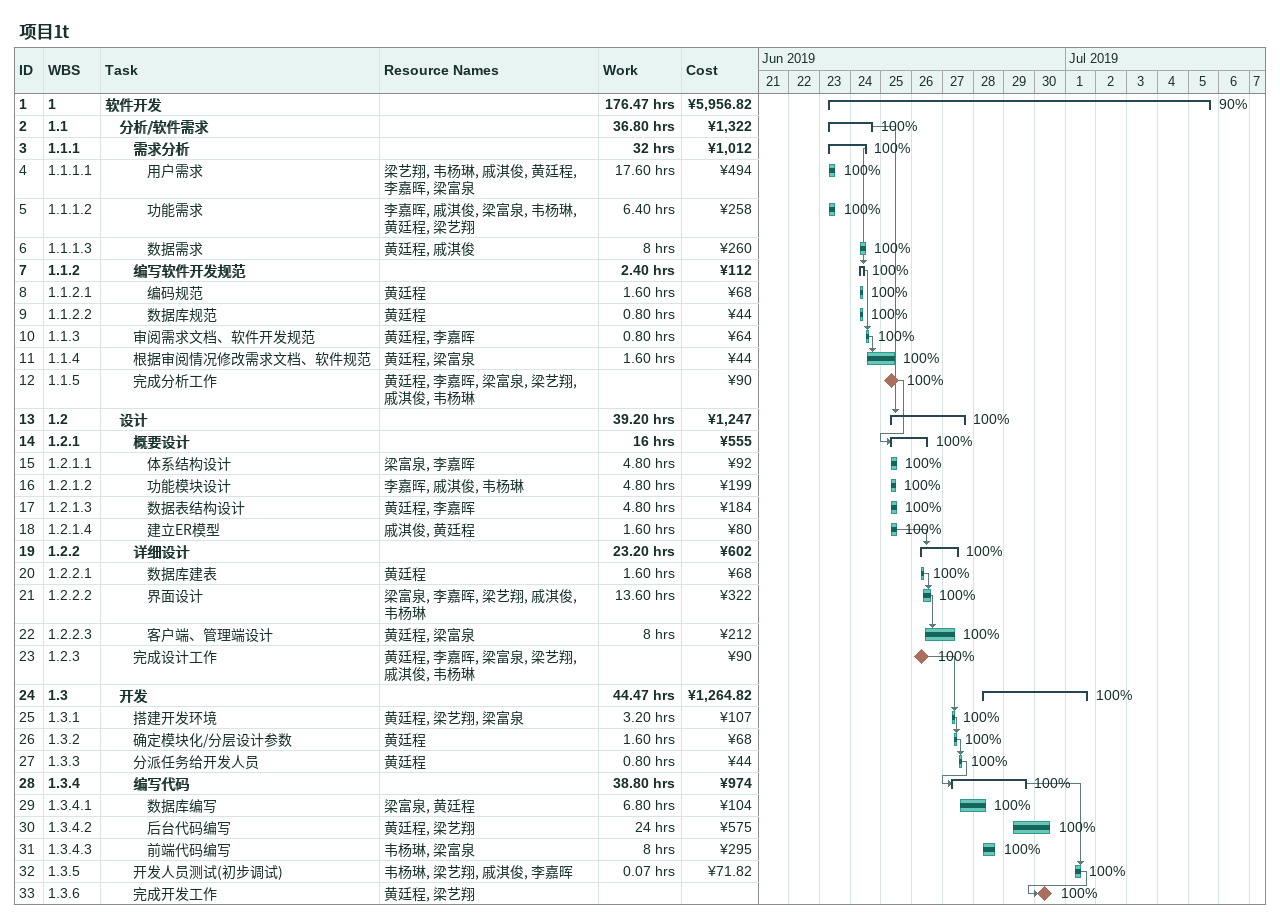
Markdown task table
项目1t

| ID | WBS | Task | Start | Finish | Predecessors | Resources | % complete | Work (h) | Cost (¥) |
|---|---|---|---|---|---|---|---|---|---|
| 1 | 1 | **软件开发** | 2019-06-23 | 2019-07-05 |  |  | 90 | 176.47 | 5956.82 |
| 2 | 1.1 | **分析/软件需求** | 2019-06-23 | 2019-06-24 |  |  | 100 | 36.80 | 1322 |
| 3 | 1.1.1 | **需求分析** | 2019-06-23 | 2019-06-24 |  |  | 100 | 32 | 1012 |
| 4 | 1.1.1.1 | 用户需求 | 2019-06-23 | 2019-06-23 |  | 梁艺翔, 韦杨琳, 戚淇俊, 黄廷程, 李嘉晖, 梁富泉 | 100 | 17.60 | 494 |
| 5 | 1.1.1.2 | 功能需求 | 2019-06-23 | 2019-06-23 |  | 李嘉晖, 戚淇俊, 梁富泉, 韦杨琳, 黄廷程, 梁艺翔 | 100 | 6.40 | 258 |
| 6 | 1.1.1.3 | 数据需求 | 2019-06-24 | 2019-06-24 |  | 黄廷程, 戚淇俊 | 100 | 8 | 260 |
| 7 | 1.1.2 | **编写软件开发规范** | 2019-06-24 | 2019-06-24 | 3 |  | 100 | 2.40 | 112 |
| 8 | 1.1.2.1 | 编码规范 | 2019-06-24 | 2019-06-24 |  | 黄廷程 | 100 | 1.60 | 68 |
| 9 | 1.1.2.2 | 数据库规范 | 2019-06-24 | 2019-06-24 |  | 黄廷程 | 100 | 0.80 | 44 |
| 10 | 1.1.3 | 审阅需求文档、软件开发规范 | 2019-06-24 | 2019-06-24 | 7 | 黄廷程, 李嘉晖 | 100 | 0.80 | 64 |
| 11 | 1.1.4 | 根据审阅情况修改需求文档、软件规范 | 2019-06-24 | 2019-06-25 | 10 | 黄廷程, 梁富泉 | 100 | 1.60 | 44 |
| 12 | 1.1.5 | 完成分析工作 (milestone) | 2019-06-25 | 2019-06-25 |  | 黄廷程, 李嘉晖, 梁富泉, 梁艺翔, 戚淇俊, 韦杨琳 | 100 |  | 90 |
| 13 | 1.2 | **设计** | 2019-06-25 | 2019-06-27 | 2 |  | 100 | 39.20 | 1247 |
| 14 | 1.2.1 | **概要设计** | 2019-06-25 | 2019-06-26 | 12 |  | 100 | 16 | 555 |
| 15 | 1.2.1.1 | 体系结构设计 | 2019-06-25 | 2019-06-25 |  | 梁富泉, 李嘉晖 | 100 | 4.80 | 92 |
| 16 | 1.2.1.2 | 功能模块设计 | 2019-06-25 | 2019-06-25 |  | 李嘉晖, 戚淇俊, 韦杨琳 | 100 | 4.80 | 199 |
| 17 | 1.2.1.3 | 数据表结构设计 | 2019-06-25 | 2019-06-25 |  | 黄廷程, 李嘉晖 | 100 | 4.80 | 184 |
| 18 | 1.2.1.4 | 建立ER模型 | 2019-06-25 | 2019-06-25 |  | 戚淇俊, 黄廷程 | 100 | 1.60 | 80 |
| 19 | 1.2.2 | **详细设计** | 2019-06-26 | 2019-06-27 | 18 |  | 100 | 23.20 | 602 |
| 20 | 1.2.2.1 | 数据库建表 | 2019-06-26 | 2019-06-26 |  | 黄廷程 | 100 | 1.60 | 68 |
| 21 | 1.2.2.2 | 界面设计 | 2019-06-26 | 2019-06-26 | 20 | 梁富泉, 李嘉晖, 梁艺翔, 戚淇俊, 韦杨琳 | 100 | 13.60 | 322 |
| 22 | 1.2.2.3 | 客户端、管理端设计 | 2019-06-26 | 2019-06-27 | 21 | 黄廷程, 梁富泉 | 100 | 8 | 212 |
| 23 | 1.2.3 | 完成设计工作 (milestone) | 2019-06-26 | 2019-06-26 |  | 黄廷程, 李嘉晖, 梁富泉, 梁艺翔, 戚淇俊, 韦杨琳 | 100 |  | 90 |
| 24 | 1.3 | **开发** | 2019-06-28 | 2019-07-01 |  |  | 100 | 44.47 | 1264.82 |
| 25 | 1.3.1 | 搭建开发环境 | 2019-06-27 | 2019-06-27 | 23 | 黄廷程, 梁艺翔, 梁富泉 | 100 | 3.20 | 107 |
| 26 | 1.3.2 | 确定模块化/分层设计参数 | 2019-06-27 | 2019-06-27 | 25 | 黄廷程 | 100 | 1.60 | 68 |
| 27 | 1.3.3 | 分派任务给开发人员 | 2019-06-27 | 2019-06-27 | 26 | 黄廷程 | 100 | 0.80 | 44 |
| 28 | 1.3.4 | **编写代码** | 2019-06-27 | 2019-06-29 | 27 |  | 100 | 38.80 | 974 |
| 29 | 1.3.4.1 | 数据库编写 | 2019-06-27 | 2019-06-28 |  | 梁富泉, 黄廷程 | 100 | 6.80 | 104 |
| 30 | 1.3.4.2 | 后台代码编写 | 2019-06-29 | 2019-06-30 |  | 黄廷程, 梁艺翔 | 100 | 24 | 575 |
| 31 | 1.3.4.3 | 前端代码编写 | 2019-06-28 | 2019-06-28 |  | 韦杨琳, 梁富泉 | 100 | 8 | 295 |
| 32 | 1.3.5 | 开发人员测试(初步调试) | 2019-07-01 | 2019-07-01 | 28 | 韦杨琳, 梁艺翔, 戚淇俊, 李嘉晖 | 100 | 0.07 | 71.82 |
| 33 | 1.3.6 | 完成开发工作 (milestone) | 2019-06-30 | 2019-06-30 | 32 | 黄廷程, 梁艺翔 | 100 |  |  |
